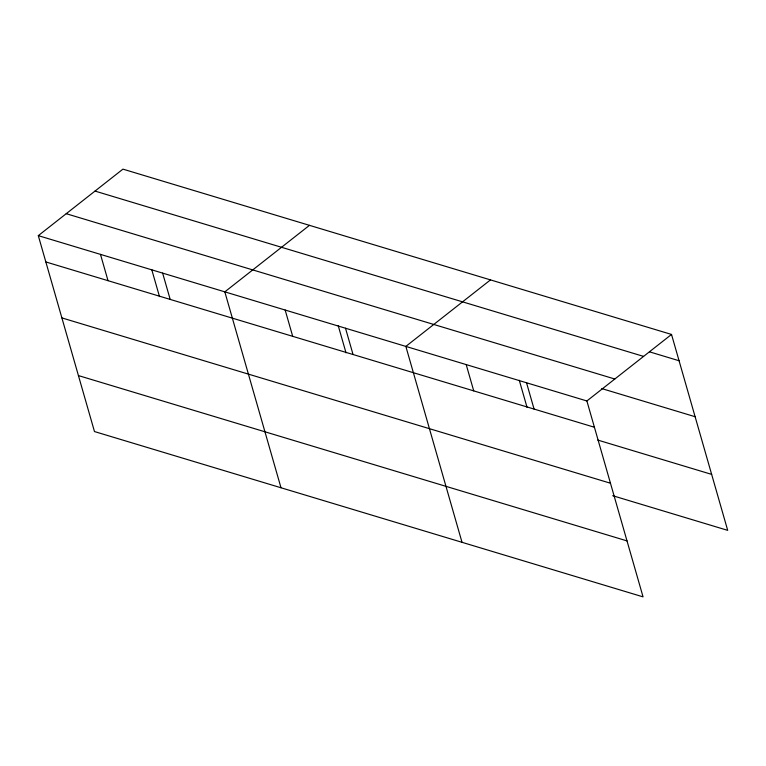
<?xml version="1.0" encoding="UTF-8"?>
<svg xmlns="http://www.w3.org/2000/svg" width="766" height="766" viewBox="0 0 766 766"><rect width="100%" height="100%" fill="white"/><g stroke="black" fill="none" stroke-linecap="round" stroke-linejoin="round"><path stroke-width="1.15" d="M38.3 235.641L586.88 400.963L643.057 596.867L94.477 431.555L38.3 235.641L122.943 169.133L671.523 334.445L727.7 530.359L612.704 495.698M309.464 225.338L224.821 291.856L280.998 487.76M490.489 279.896L405.846 346.404L462.022 542.318M586.88 400.963L671.523 334.445M649.463 351.824L679.069 360.748M95.013 191.079L643.593 356.401M66.23 213.695L614.811 379.017M601.75 388.582L695.116 416.714M45.836 261.943L594.426 427.256M597.796 440.077L711.652 474.384M61.893 317.909L610.473 483.231M78.429 375.579L627.009 540.901M526.539 382.78L534.074 409.073M519.271 380.252L527.056 407.388M466.197 364.597L473.733 390.89M345.504 328.221L353.049 354.514M338.237 325.703L346.021 352.839M285.163 310.038L292.698 336.331M162.641 273.117L170.186 299.41M151.716 269.488L159.5 296.624M100.47 254.379L108.016 280.672"/></g></svg>
